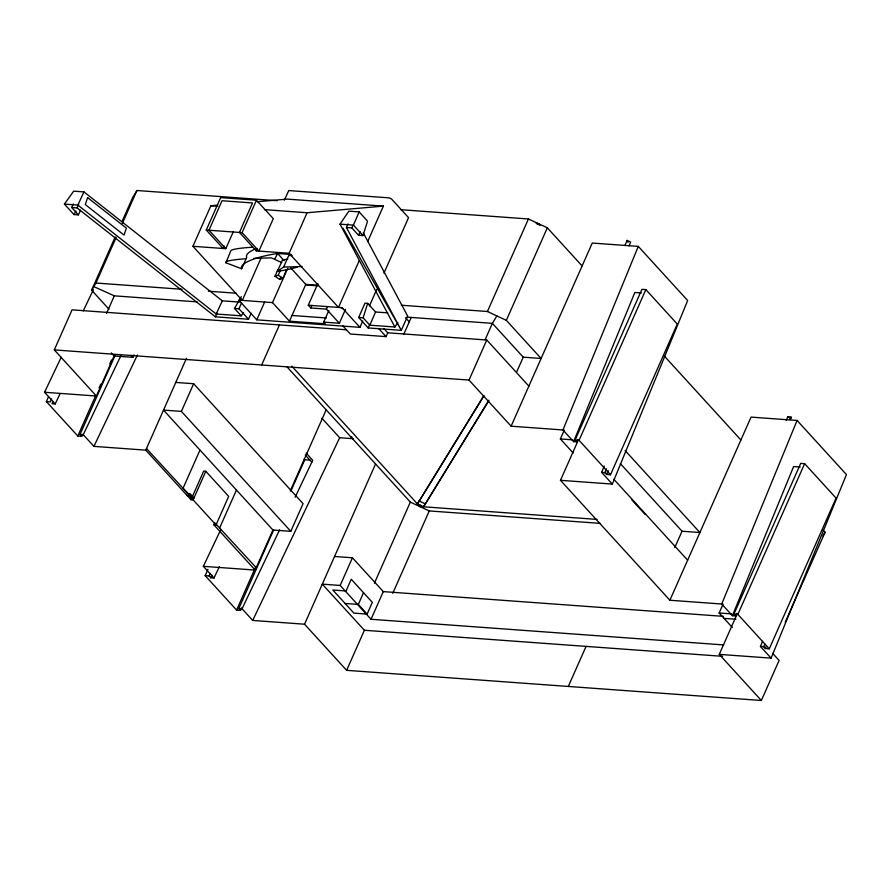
<?xml version="1.0" encoding="UTF-8"?>
<svg xmlns="http://www.w3.org/2000/svg" width="891" height="891" viewBox="0 0 891 891"><rect width="100%" height="100%" fill="white"/><g stroke="black" fill="none" stroke-linecap="round" stroke-linejoin="round"><path stroke-width="1.34" d="M787.833 416.698L791.119 417.144L790.874 418.737L787.833 416.698L786.196 420.396M348.025 223.908L346.432 227.483L351.8 227.873L358.527 235.257L363.005 235.58L367.56 221.135L359.14 211.913L348.849 211.167L340.017 224.142L394.891 327.008L397.832 322.687M394.891 327.008L369.865 325.193L363.127 317.809L367.682 303.374L364.998 303.174L358.661 317.486L368.195 327.944L401.306 330.349L407.644 316.038L363.227 232.774M562.945 429.963L638.29 246.395L592.259 243.054L511.111 426.188L562.945 429.963L573.604 441.646L576.822 441.88L577.936 439.352M573.604 441.646L634.826 292.504L641.431 292.983M638.29 246.395L687.663 300.523L612.317 484.08L601.659 472.397L604.287 465.993M721.732 604.02L797.077 420.452L751.046 417.111L669.887 600.244L721.732 604.02L732.391 615.703L735.598 615.937L736.723 613.398M732.391 615.703L793.614 466.561L800.218 467.04M797.077 420.452L846.45 474.58L771.105 658.137L760.446 646.454L762.54 641.331M363.005 235.58L353.46 225.122L359.14 211.913M369.865 325.193L375.534 311.984L367.682 303.374M624.981 245.348L627.13 240.392L630.661 242.096L629.057 245.805M80.535 210.109L78.419 214.887L71.692 207.503L73.274 203.928M71.692 207.503L77.049 207.893L78.631 204.317M111.342 352.892L114.137 355.966L96.395 396.027L54.306 349.907L72.06 309.845L346.521 329.804M109.003 309.244L91.617 290.176L115.206 236.939M121.944 221.736L132.614 197.657L136.936 190.507L277.146 200.698M91.617 290.176L95.938 283.026L116.153 237.396M122.334 223.452L136.936 190.507M82.618 434.307L81.738 436.312L77.795 436.022L46.377 401.585L48.626 396.517M51.645 398.867L50.319 401.863L46.377 401.585M52.881 401.707L52.001 403.712L55.209 403.946L59.975 393.922M106.508 313.454L114.315 295.845L197.223 301.871M77.795 436.022L95.76 395.493M99.124 387.897L100.806 384.099M109.782 363.84L111.475 360.042M81.738 436.312L80.056 434.463L114.883 355.854M114.137 355.966L132.915 357.336L134.029 354.818M261.375 257.354L242.296 300.412L192.924 246.284L210.889 205.743L217.694 205.153M206.289 230.034L220.667 197.602L256.463 200.208L273.292 218.651L258.925 251.084L242.085 232.629L206.289 230.034L223.129 248.478L224.231 245.983M192.924 246.284L225.802 248.678L233.431 231.471M291.368 254.492L277.613 253.489A42.512 10.102 -6.9 0 0 241.661 268.781L225.958 262.8L230.802 250.839A54.028 4.756 0.2 0 1 252.22 247.241M190.986 499.728L203.66 471.127L205.799 471.283L193.124 499.884L190.986 499.728L145.768 450.155L186.442 358.349M242.085 232.629L256.463 200.208M77.049 207.893L215.399 316.828L216.981 313.253M241.661 268.781L246.74 257.332A42.512 10.102 -6.9 0 1 255.26 249.001M193.648 383.731L303.063 503.66L290.8 531.326L181.396 411.397L193.648 383.731L175.772 382.428M359.262 260.551L338.502 307.406L289.13 253.278L256.285 250.894L257.376 248.433M240.77 298.552L239.646 301.08L240.147 300.256M284.352 200.208L288.762 190.563L389.256 197.869L391.439 198.893L408.546 217.649L383.965 273.125M251.151 313.276L248.511 319.234L238.966 308.776L241.617 302.817M286.412 269.572L283.037 278.449L279.796 279.496L274.985 276.255L277.947 269.583M297.182 267.133A42.512 10.102 -6.9 0 1 277.413 271.376L282.492 259.938A42.512 10.102 -6.9 0 0 287.793 259.069M362.737 321.038L359.942 327.342L256.764 319.836L264.582 302.183M199.985 450.066L183.056 488.257L191.821 497.835M274.985 276.255L278.226 275.208L280.197 270.764M289.13 253.278L307.094 212.749L383.386 206.111L367.682 241.561M277.413 271.376L283.661 266.988L288.729 255.55L292.114 255.494M279.796 279.496L280.888 277.045M328.768 310.692L323.7 322.119L325.215 323.778L289.464 321.183L272.523 302.606L287.715 268.325M261.664 364.987L279.418 324.925M289.464 321.183L305.78 284.363L290.622 267.745M345.53 309.288L339.348 323.255L326.44 309.11L310.803 307.974L308.275 305.212L317.842 283.628M181.396 411.397L163.521 410.094L272.924 530.022L255.171 570.084L213.873 524.81L214.798 522.727M310.803 307.974L311.928 305.435M213.873 524.81L216.012 524.966L228.686 496.376L205.799 471.283M351.8 227.873L352.858 225.49M219.631 527.984L236.449 490.039M241.639 607.829L240.514 610.368L236.583 610.079L205.164 575.642L207.971 569.304M358.527 235.257L360.12 231.671M326.44 309.11L327.565 306.571M219.364 566.732L213.996 578.003L210.777 577.769L209.095 575.92L210.22 573.392M210.777 577.769L211.902 575.241M369.442 305.903L376.704 289.519M236.583 610.079L255.661 567.021M290.243 490.952L326.184 409.838M240.514 610.368L238.833 608.52L273.626 530.011M291.023 490.752L304.778 459.723L304.21 459.11M368.195 327.944L369.787 324.369M342.857 325.85L350.308 334.014L386.059 336.62L387.741 332.8L384.021 328.712M403.846 334.092L411.23 317.441M772.553 653.259L779.102 660.431L761.348 700.493L346.632 670.333L304.544 624.212L375.556 463.966M723.626 644.917L371.035 619.278L340.173 585.454L352.435 557.788L334.559 556.485M401.351 305.234L487.422 311.494L528.419 218.974L547.33 227.818L582.113 265.941M367.137 614.088L353.916 613.131L332.833 590.02L346.053 590.978L351.254 579.25L372.338 602.361L367.137 614.088L358.338 604.432L363.528 592.704M374.398 583.215L410.35 502.101L286.913 366.791M485.138 339.683L492.378 323.344L496.877 315.915M511.111 426.188L469.022 380.067L486.776 340.006L387.741 332.8M346.632 670.333L364.386 630.271L322.297 584.151L340.173 585.454M371.035 619.278L383.297 591.613L352.435 557.788M407.098 317.14L492.378 323.344L523.24 357.168L541.115 358.472L506.333 320.337L547.33 227.818M392.753 593.317L429.262 510.933L600.011 523.351M516.557 372.26L523.24 357.168M573.191 453.018L560.361 438.951L564.259 430.153M576.822 441.88L575.129 440.031L641.921 289.33L645.852 289.608L677.283 324.057L610.491 474.758L606.559 474.48L604.866 472.631L601.659 472.397M669.887 600.244L560.484 480.316L578.237 440.254M610.491 474.758L579.072 440.321L645.852 289.608M604.866 472.631L606.559 468.833M606.559 474.48L608.241 470.682M568.313 686.46L586.066 646.398M674.777 547.564L682.027 531.225L620.303 463.565M790.027 419.605L791.119 417.144M732.291 627.431L719.137 613.008L723.047 604.209M735.598 615.937L733.917 614.088L800.708 463.387L804.64 463.665L836.059 498.114L769.278 648.815L765.336 648.537L763.654 646.688L760.446 646.454M761.348 700.493L719.26 654.373L737.013 614.311M769.278 648.815L737.859 614.378L804.64 463.665M763.654 646.688L764.779 644.16M765.336 648.537L766.46 645.997M785.183 622.241L825.066 532.261L823.228 530.245M83.954 191.899L73.663 191.153L64.408 204.106L77.862 205.075L83.954 191.899L222.304 300.835L239.59 302.094M77.862 205.075L216.212 314.011L222.304 300.835M55.209 403.946L44.55 392.263L61.223 357.224M83.264 310.914L93.399 289.642M145.768 450.155L93.923 446.38L83.264 434.697L120.82 355.787M93.923 446.38L137.403 355.03M213.996 578.003L203.337 566.32L220.612 530.022M304.544 624.212L252.71 620.437L242.051 608.753L279.607 529.844M295.11 497.278L312.708 460.302L306.159 453.118M252.71 620.437L339.671 437.726L321.974 418.325M488.736 400.917L423.559 506.79L417.445 503.938L483.468 396.161M423.559 506.79L488.858 400.193M274.64 259.359L277.613 253.489L284.162 260.662M64.408 204.106L73.953 214.553L75.98 211.011M243.544 312.596L241.238 315.837L234.5 308.453L241.272 296.636M822.894 535.836L825.066 532.261M417.445 503.938L484.08 395.704M291.825 366.223L419.806 506.511L420.641 505.152M537.162 224.454L537.874 223.396L539.445 225.111M257.209 201.722L287.18 199.105L383.386 206.111M253.968 258.334L271.376 257.878L281.734 262.567M283.661 266.988L289.297 266.91A54.028 4.756 0.2 0 0 302.105 266.498M400.705 209.686L528.419 218.974M210.889 205.743L217.76 206.244M264.482 209.641L307.094 212.749M340.017 224.142L353.46 225.122M73.953 214.553L78.419 214.887M305.78 284.363L318.154 285.265M305.524 284.931L317.909 285.833M95.938 283.026L182.009 289.285M208.383 291.201L236.148 293.217M272.523 302.606L238.81 300.156L256.764 319.836M308.275 305.212L341.988 307.662L359.942 327.342M375.534 311.984L387.797 312.875M234.5 308.453L238.966 308.776M358.661 317.486L363.127 317.809M292.003 315.47L326.373 317.964M216.212 314.011L241.238 315.837M323.7 322.119L339.348 323.255M215.399 316.828L248.511 319.234M54.306 349.907L469.022 380.067M44.55 392.263L96.395 396.027M560.361 438.951L572.735 439.853M575.129 440.031L579.072 440.321M339.671 437.726L353.215 438.706M80.056 434.463L83.264 434.697M304.778 459.723L310.068 460.101M560.484 480.316L612.317 484.08M419.806 506.511L597.059 519.408M146.492 448.518L187.89 493.536L190.05 493.67L193.96 498.002M682.027 531.225L699.903 532.528L625.092 450.523M187.054 495.418L189.204 495.574L216.012 524.966M272.924 530.022L290.8 531.326M203.337 566.32L255.171 570.084M205.164 575.642L209.095 575.92M719.137 613.008L731.522 613.91M733.917 614.088L737.859 614.378M383.297 591.613L723.392 616.349M724.049 618.387L735.944 619.245M345.107 603.474L358.338 604.432M238.833 608.52L242.051 608.753M719.26 654.373L771.105 658.137M364.386 630.271L722.568 656.322M93.778 286.601L114.315 295.845M535.602 222.661L540.492 224.944M487.422 311.494L506.333 320.337M340.652 307.562L342.835 308.576M418.982 500.909L425.096 503.76M410.35 502.101L429.262 510.933M278.226 275.208L283.037 278.449M215.711 523.752L256.218 567.734M664.218 355.943L740.9 439.998M486.776 340.006L528.853 386.126M613.765 479.202L687.64 560.183M631.953 500.007L645.162 514.486M405.539 317.775L409.27 321.863M378.608 328.445L386.059 336.62M256.285 250.894L239.456 232.44L252.521 202.959L222.037 200.731L208.973 230.223L225.802 248.678M305.257 455.023L311.805 462.206M131.055 355.297L132.915 357.336M186.82 492.333L187.89 493.536M343.124 228.33L401.306 330.349L346.432 227.483M627.13 240.392L628.055 242.352M225.958 262.8L225.724 262.288A54.028 4.756 0.2 0 1 245.782 258.78M87.63 197.624L85.269 204.551L124.027 235.068L126.388 228.141L87.63 197.624M351.589 436.835L350.876 436.902L351.845 437.381L351.589 436.835"/></g></svg>
